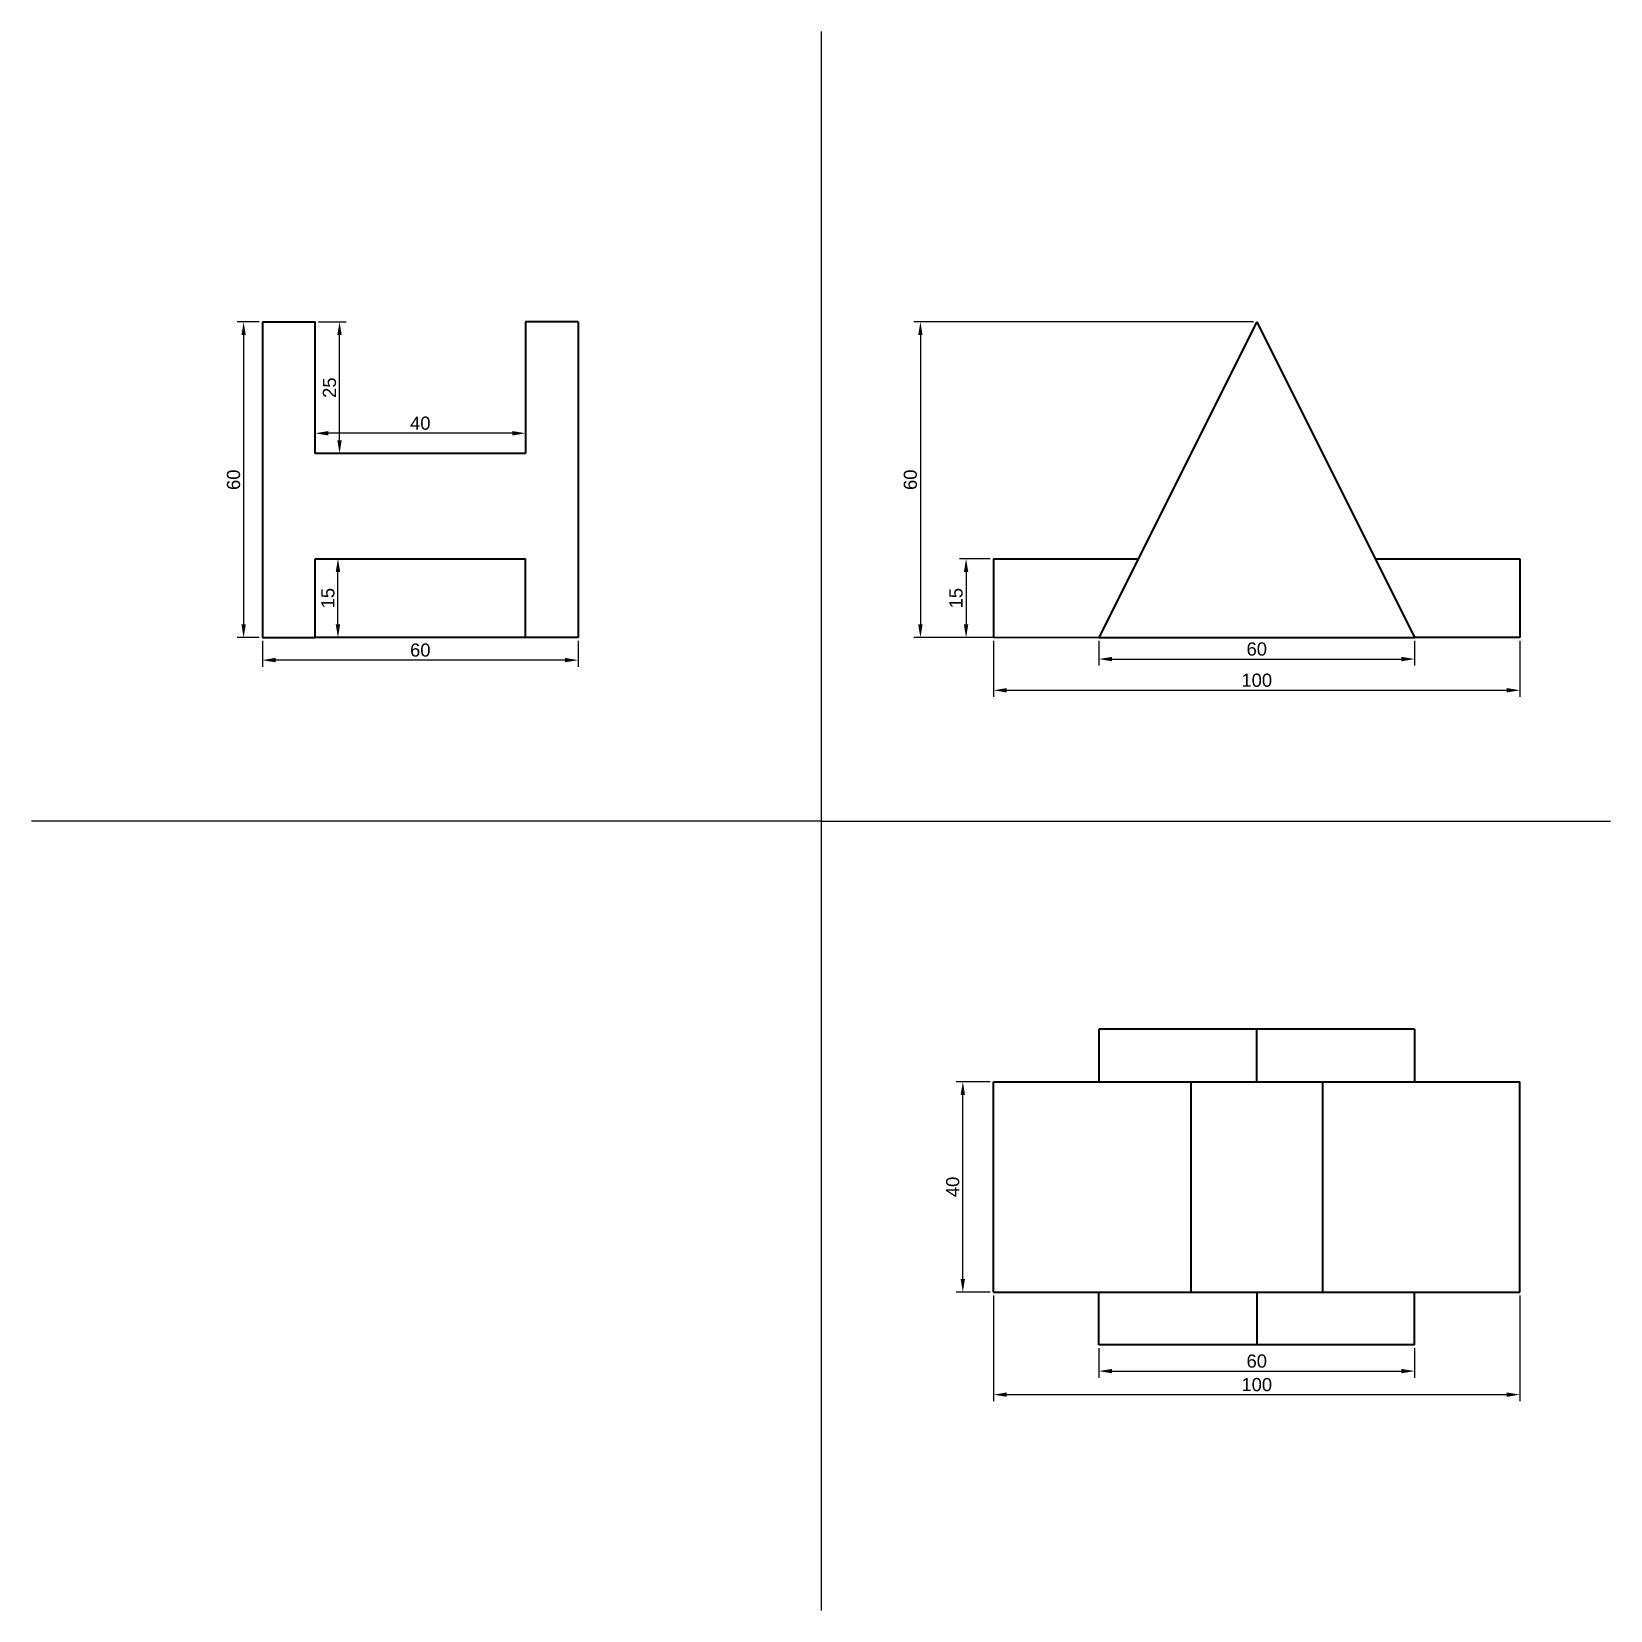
# Model space of a CAD drawing. Header units: millimetres. Extents: x 3431 to 3731, y 1915 to 2215.
import ezdxf

# ---------------------------------------------------------------- set-up
doc = ezdxf.new("R2010")
doc.units = ezdxf.units.MM
doc.styles.get("Standard").update_dxf_attribs({"font": 'arial.ttf'})
doc.dimstyles.new('ISO-25', dxfattribs={"dimtxt": 2.5, "dimasz": 2.5, "dimexe": 1.25, "dimexo": 0.625, "dimtad": 1, "dimtxsty": 'Standard', "dimcen": 2.5, "dimadec": 0, "dimazin": 0, "dimtfac": 1, "dimtmove": 0, "dimatfit": 3, "dimfxl": 1, "dimarcsym": 0})

# ---------------------------------------------------------------- blocks, each defined once
blk = doc.blocks.new('*D1')
at = {"color": 0, "lineweight": -2, "transparency": 16777216}
for p, q in [((3485.16, 2135.59), (3485.16, 2140.05)), ((3525.16, 2135.59), (3525.16, 2140.05)), ((3522.66, 2138.8), (3487.66, 2138.8))]:
    blk.add_line(p, q, dxfattribs=at)
at = {"color": 0, "transparency": 16777216}
for points in [[(3487.66, 2139.21), (3487.66, 2138.38), (3485.16, 2138.8)], [(3522.66, 2139.21), (3522.66, 2138.38), (3525.16, 2138.8)]]:
    blk.add_solid(points, dxfattribs=at)
at = {"layer": 'Defpoints', "color": 0, "transparency": 16777216}
for p in [(3485.16, 2138.8), (3485.16, 2134.96), (3525.16, 2134.96)]:
    blk.add_point(p, dxfattribs=at)
at = {"color": 0, "transparency": 16777216, "insert": (3505.16, 2140.7), "char_height": 2.5, "attachment_point": 5}
blk.add_mtext('40', dxfattribs=at)
blk = doc.blocks.new('*D2')
at = {"color": 0, "lineweight": -2, "transparency": 16777216}
for p, q in [((3474.54, 2159.96), (3470.34, 2159.96)), ((3471.59, 2157.46), (3471.59, 2102.46)), ((3474.54, 2099.96), (3470.34, 2099.96))]:
    blk.add_line(p, q, dxfattribs=at)
at = {"color": 0, "transparency": 16777216}
for points in [[(3471.17, 2157.46), (3472, 2157.46), (3471.59, 2159.96)], [(3471.17, 2102.46), (3472, 2102.46), (3471.59, 2099.96)]]:
    blk.add_solid(points, dxfattribs=at)
at = {"layer": 'Defpoints', "color": 0, "transparency": 16777216}
for p in [(3475.16, 2159.96), (3471.59, 2099.96), (3475.16, 2099.96)]:
    blk.add_point(p, dxfattribs=at)
at = {"color": 0, "transparency": 16777216, "insert": (3469.68, 2129.96), "char_height": 2.5, "attachment_point": 5, "rotation": 90}
blk.add_mtext('60', dxfattribs=at)
blk = doc.blocks.new('*D3')
at = {"color": 0, "lineweight": -2, "transparency": 16777216}
for p, q in [((3475.16, 2099.34), (3475.16, 2094.44)), ((3535.16, 2099.34), (3535.16, 2094.44)), ((3532.66, 2095.69), (3477.66, 2095.69))]:
    blk.add_line(p, q, dxfattribs=at)
at = {"color": 0, "transparency": 16777216}
for points in [[(3477.66, 2096.11), (3477.66, 2095.28), (3475.16, 2095.69)], [(3532.66, 2096.11), (3532.66, 2095.28), (3535.16, 2095.69)]]:
    blk.add_solid(points, dxfattribs=at)
at = {"layer": 'Defpoints', "color": 0, "transparency": 16777216}
for p in [(3475.16, 2099.96), (3535.16, 2099.96), (3475.16, 2095.69)]:
    blk.add_point(p, dxfattribs=at)
at = {"color": 0, "transparency": 16777216, "insert": (3505.16, 2097.59), "char_height": 2.5, "attachment_point": 5}
blk.add_mtext('60', dxfattribs=at)
blk = doc.blocks.new('*D4')
at = {"color": 0, "lineweight": -2, "transparency": 16777216}
for p, q in [((3485.79, 2159.96), (3491.06, 2159.96)), ((3489.81, 2137.46), (3489.81, 2157.46)), ((3485.79, 2134.96), (3491.06, 2134.96))]:
    blk.add_line(p, q, dxfattribs=at)
at = {"color": 0, "transparency": 16777216}
for points in [[(3489.4, 2157.46), (3490.23, 2157.46), (3489.81, 2159.96)], [(3489.4, 2137.46), (3490.23, 2137.46), (3489.81, 2134.96)]]:
    blk.add_solid(points, dxfattribs=at)
at = {"layer": 'Defpoints', "color": 0, "transparency": 16777216}
for p in [(3485.16, 2159.96), (3489.81, 2159.96), (3485.16, 2134.96)]:
    blk.add_point(p, dxfattribs=at)
at = {"color": 0, "transparency": 16777216, "insert": (3487.91, 2147.46), "char_height": 2.5, "attachment_point": 5, "rotation": 90}
blk.add_mtext('25', dxfattribs=at)
blk = doc.blocks.new('*D5')
at = {"color": 0, "lineweight": -2, "transparency": 16777216}
for p, q in [((3485.79, 2114.96), (3490.76, 2114.96)), ((3489.51, 2102.46), (3489.51, 2112.46)), ((3485.79, 2099.96), (3490.76, 2099.96))]:
    blk.add_line(p, q, dxfattribs=at)
at = {"color": 0, "transparency": 16777216}
for points in [[(3489.1, 2112.46), (3489.93, 2112.46), (3489.51, 2114.96)], [(3489.1, 2102.46), (3489.93, 2102.46), (3489.51, 2099.96)]]:
    blk.add_solid(points, dxfattribs=at)
at = {"layer": 'Defpoints', "color": 0, "transparency": 16777216}
for p in [(3485.16, 2114.96), (3489.51, 2114.96), (3485.16, 2099.96)]:
    blk.add_point(p, dxfattribs=at)
at = {"color": 0, "transparency": 16777216, "insert": (3487.61, 2107.46), "char_height": 2.5, "attachment_point": 5, "rotation": 90}
blk.add_mtext('15', dxfattribs=at)
blk = doc.blocks.new('*D6')
at = {"color": 0, "lineweight": -2, "transparency": 16777216}
for p, q in [((3613.47, 2114.96), (3607.62, 2114.96)), ((3608.87, 2112.46), (3608.87, 2102.46)), ((3613.47, 2099.96), (3607.62, 2099.96))]:
    blk.add_line(p, q, dxfattribs=at)
at = {"color": 0, "transparency": 16777216}
for points in [[(3608.45, 2112.46), (3609.28, 2112.46), (3608.87, 2114.96)], [(3608.45, 2102.46), (3609.28, 2102.46), (3608.87, 2099.96)]]:
    blk.add_solid(points, dxfattribs=at)
at = {"layer": 'Defpoints', "color": 0, "transparency": 16777216}
for p in [(3614.1, 2114.96), (3608.87, 2099.96), (3614.1, 2099.96)]:
    blk.add_point(p, dxfattribs=at)
at = {"color": 0, "transparency": 16777216, "insert": (3606.96, 2107.46), "char_height": 2.5, "attachment_point": 5, "rotation": 90}
blk.add_mtext('15', dxfattribs=at)
blk = doc.blocks.new('*D7')
at = {"color": 0, "lineweight": -2, "transparency": 16777216}
for p, q in [((3634.1, 2099.34), (3634.1, 2094.64)), ((3694.1, 2099.34), (3694.1, 2094.64)), ((3636.6, 2095.89), (3691.6, 2095.89))]:
    blk.add_line(p, q, dxfattribs=at)
at = {"color": 0, "transparency": 16777216}
for points in [[(3636.6, 2096.31), (3636.6, 2095.47), (3634.1, 2095.89)], [(3691.6, 2096.31), (3691.6, 2095.47), (3694.1, 2095.89)]]:
    blk.add_solid(points, dxfattribs=at)
at = {"layer": 'Defpoints', "color": 0, "transparency": 16777216}
for p in [(3634.1, 2099.96), (3694.1, 2099.96), (3694.1, 2095.89)]:
    blk.add_point(p, dxfattribs=at)
at = {"color": 0, "transparency": 16777216, "insert": (3664.1, 2097.79), "char_height": 2.5, "attachment_point": 5}
blk.add_mtext('60', dxfattribs=at)
blk = doc.blocks.new('*D8')
at = {"color": 0, "lineweight": -2, "transparency": 16777216}
for p, q in [((3614.1, 2099.34), (3614.1, 2088.71)), ((3714.1, 2099.34), (3714.1, 2088.71)), ((3616.6, 2089.96), (3711.6, 2089.96))]:
    blk.add_line(p, q, dxfattribs=at)
at = {"color": 0, "transparency": 16777216}
for points in [[(3616.6, 2090.38), (3616.6, 2089.55), (3614.1, 2089.96)], [(3711.6, 2090.38), (3711.6, 2089.55), (3714.1, 2089.96)]]:
    blk.add_solid(points, dxfattribs=at)
at = {"layer": 'Defpoints', "color": 0, "transparency": 16777216}
for p in [(3614.1, 2099.96), (3714.1, 2099.96), (3714.1, 2089.96)]:
    blk.add_point(p, dxfattribs=at)
at = {"color": 0, "transparency": 16777216, "insert": (3664.1, 2091.86), "char_height": 2.5, "attachment_point": 5}
blk.add_mtext('100', dxfattribs=at)
blk = doc.blocks.new('*D10')
at = {"color": 0, "lineweight": -2, "transparency": 16777216}
for p, q in [((3613.47, 2015.59), (3607, 2015.59)), ((3608.25, 1978.09), (3608.25, 2013.09)), ((3613.47, 1975.59), (3607, 1975.59))]:
    blk.add_line(p, q, dxfattribs=at)
at = {"color": 0, "transparency": 16777216}
for points in [[(3607.83, 2013.09), (3608.66, 2013.09), (3608.25, 2015.59)], [(3607.83, 1978.09), (3608.66, 1978.09), (3608.25, 1975.59)]]:
    blk.add_solid(points, dxfattribs=at)
at = {"layer": 'Defpoints', "color": 0, "transparency": 16777216}
for p in [(3608.25, 2015.59), (3614.1, 2015.59), (3614.1, 1975.59)]:
    blk.add_point(p, dxfattribs=at)
at = {"color": 0, "transparency": 16777216, "insert": (3606.34, 1995.59), "char_height": 2.5, "attachment_point": 5, "rotation": 90}
blk.add_mtext('40', dxfattribs=at)
blk = doc.blocks.new('*D11')
at = {"color": 0, "lineweight": -2, "transparency": 16777216}
for p, q in [((3634.1, 1964.97), (3634.1, 1959.34)), ((3694.1, 1964.97), (3694.1, 1959.34)), ((3636.6, 1960.59), (3691.6, 1960.59))]:
    blk.add_line(p, q, dxfattribs=at)
at = {"color": 0, "transparency": 16777216}
for points in [[(3636.6, 1961.01), (3636.6, 1960.18), (3634.1, 1960.59)], [(3691.6, 1961.01), (3691.6, 1960.18), (3694.1, 1960.59)]]:
    blk.add_solid(points, dxfattribs=at)
at = {"layer": 'Defpoints', "color": 0, "transparency": 16777216}
for p in [(3634.1, 1965.59), (3694.1, 1965.59), (3694.1, 1960.59)]:
    blk.add_point(p, dxfattribs=at)
at = {"color": 0, "transparency": 16777216, "insert": (3664.1, 1962.49), "char_height": 2.5, "attachment_point": 5}
blk.add_mtext('60', dxfattribs=at)
blk = doc.blocks.new('*D12')
at = {"color": 0, "lineweight": -2, "transparency": 16777216}
for p, q in [((3614.1, 1974.97), (3614.1, 1954.87)), ((3714.1, 1974.97), (3714.1, 1954.87)), ((3616.6, 1956.12), (3711.6, 1956.12))]:
    blk.add_line(p, q, dxfattribs=at)
at = {"color": 0, "transparency": 16777216}
for points in [[(3616.6, 1956.54), (3616.6, 1955.71), (3614.1, 1956.12)], [(3711.6, 1956.54), (3711.6, 1955.71), (3714.1, 1956.12)]]:
    blk.add_solid(points, dxfattribs=at)
at = {"layer": 'Defpoints', "color": 0, "transparency": 16777216}
for p in [(3614.1, 1975.59), (3714.1, 1975.59), (3714.1, 1956.12)]:
    blk.add_point(p, dxfattribs=at)
at = {"color": 0, "transparency": 16777216, "insert": (3664.1, 1958.02), "char_height": 2.5, "attachment_point": 5}
blk.add_mtext('100', dxfattribs=at)
blk = doc.blocks.new('*D13')
at = {"color": 0, "lineweight": -2, "transparency": 16777216}
for p, q in [((3663.47, 2159.96), (3598.94, 2159.96)), ((3600.19, 2157.46), (3600.19, 2102.46)), ((3663.47, 2099.96), (3598.94, 2099.96))]:
    blk.add_line(p, q, dxfattribs=at)
at = {"color": 0, "transparency": 16777216}
for points in [[(3599.77, 2157.46), (3600.6, 2157.46), (3600.19, 2159.96)], [(3599.77, 2102.46), (3600.6, 2102.46), (3600.19, 2099.96)]]:
    blk.add_solid(points, dxfattribs=at)
at = {"layer": 'Defpoints', "color": 0, "transparency": 16777216}
for p in [(3664.1, 2159.96), (3600.19, 2099.96), (3664.1, 2099.96)]:
    blk.add_point(p, dxfattribs=at)
at = {"color": 0, "transparency": 16777216, "insert": (3598.29, 2129.96), "char_height": 2.5, "attachment_point": 5, "rotation": 90}
blk.add_mtext('60', dxfattribs=at)

msp = doc.modelspace()

# ---------------------------------------------------------------- linework, layer by layer
for p, q in [((3581.299, 2215.122), (3581.299, 1915.122)), ((3581.299, 2065.122), (3431.299, 2065.122)), ((3581.299, 2065.122), (3581.299, 2065.122)), ((3581.299, 2065.122), (3731.299, 2065.122))]:
    msp.add_line(p, q)
at = {"lineweight": 35}
for p, q in [((3475.162, 2159.962), (3475.162, 2099.962)), ((3475.162, 2159.962), (3485.162, 2159.962)), ((3485.162, 2134.962), (3485.162, 2159.962)), ((3535.162, 2159.962), (3525.162, 2159.962)), ((3525.162, 2159.962), (3525.162, 2134.962)), ((3535.162, 2159.962), (3535.162, 2099.962)), ((3664.096, 2159.962), (3634.096, 2099.962)), ((3664.096, 2159.962), (3694.096, 2099.962)), ((3525.162, 2134.962), (3485.162, 2134.962)), ((3485.162, 2099.962), (3485.162, 2114.962)), ((3485.162, 2114.962), (3525.162, 2114.962)), ((3525.162, 2099.962), (3525.162, 2114.962)), ((3614.096, 2114.962), (3641.596, 2114.962)), ((3614.096, 2114.962), (3614.096, 2099.962)), ((3686.596, 2114.962), (3714.096, 2114.962)), ((3714.096, 2114.962), (3714.096, 2099.962)), ((3475.162, 2099.962), (3485.162, 2099.962)), ((3525.162, 2099.962), (3485.162, 2099.962)), ((3535.162, 2099.962), (3525.162, 2099.962)), ((3634.096, 2099.962), (3694.096, 2099.962)), ((3714.096, 2099.962), (3694.096, 2099.962)), ((3634.096, 2025.592), (3634.096, 2015.592)), ((3664.096, 2015.592), (3664.096, 2025.592)), ((3694.096, 2025.592), (3694.096, 2015.592)), ((3614.096, 1975.592), (3614.096, 2015.592)), ((3614.096, 2015.592), (3714.096, 2015.592)), ((3651.596, 2015.592), (3651.596, 1975.592)), ((3676.596, 2015.592), (3676.596, 1975.592)), ((3714.096, 1975.592), (3714.096, 2015.592)), ((3614.096, 1975.592), (3714.096, 1975.592)), ((3634.096, 1965.592), (3634.096, 1975.592)), ((3664.096, 1975.592), (3664.096, 1965.592)), ((3694.096, 1965.592), (3694.096, 1975.592))]:
    msp.add_line(p, q, dxfattribs=at)
at = {"lineweight": 30}
msp.add_line((3614.096, 2099.962), (3634.096, 2099.962), dxfattribs=at)
at = {"lineweight": 35}
for points in [[(3694.096, 2025.592), (3664.096, 2025.592), (3634.096, 2025.592)], [(3694.096, 1965.592), (3664.096, 1965.592), (3634.096, 1965.592)]]:
    msp.add_lwpolyline(points, dxfattribs=at)

# ---------------------------------------------------------------- dimensions: what is measured, and where the dimension line sits
for base, p1, p2, picture, middle in [((3471.585, 2099.962), (3475.162, 2159.962), (3475.162, 2099.962), '*D2', (3469.684, 2129.962)), ((3489.815, 2159.962), (3485.162, 2134.962), (3485.162, 2159.962), '*D4', (3487.913, 2147.462)), ((3600.188, 2099.962), (3664.096, 2159.962), (3664.096, 2099.962), '*D13', (3598.287, 2129.962)), ((3489.514, 2114.962), (3485.162, 2099.962), (3485.162, 2114.962), '*D5', (3487.612, 2107.462)), ((3608.866, 2099.962), (3614.096, 2114.962), (3614.096, 2099.962), '*D6', (3606.964, 2107.462)), ((3608.245, 2015.592), (3614.096, 1975.592), (3614.096, 2015.592), '*D10', (3606.344, 1995.592))]:
    dim = msp.add_linear_dim(base=base, p1=p1, p2=p2, angle=90, dimstyle='ISO-25')
    dim.commit()
    dim.dimension.update_dxf_attribs({"geometry": picture, "text_midpoint": middle})
for base, p1, p2, picture, middle in [((3485.162, 2138.796), (3525.162, 2134.962), (3485.162, 2134.962), '*D1', (3505.162, 2140.697)), ((3475.162, 2095.692), (3535.162, 2099.962), (3475.162, 2099.962), '*D3', (3505.162, 2097.593)), ((3714.096, 2089.962), (3614.096, 2099.962), (3714.096, 2099.962), '*D8', (3664.096, 2091.864)), ((3694.096, 2095.888), (3634.096, 2099.962), (3694.096, 2099.962), '*D7', (3664.096, 2097.79)), ((3714.096, 1956.122), (3614.096, 1975.592), (3714.096, 1975.592), '*D12', (3664.096, 1958.024)), ((3694.096, 1960.592), (3634.096, 1965.592), (3694.096, 1965.592), '*D11', (3664.096, 1962.494))]:
    dim = msp.add_linear_dim(base=base, p1=p1, p2=p2, dimstyle='ISO-25')
    dim.commit()
    dim.dimension.update_dxf_attribs({"geometry": picture, "text_midpoint": middle})

doc.saveas('drawing.dxf')
